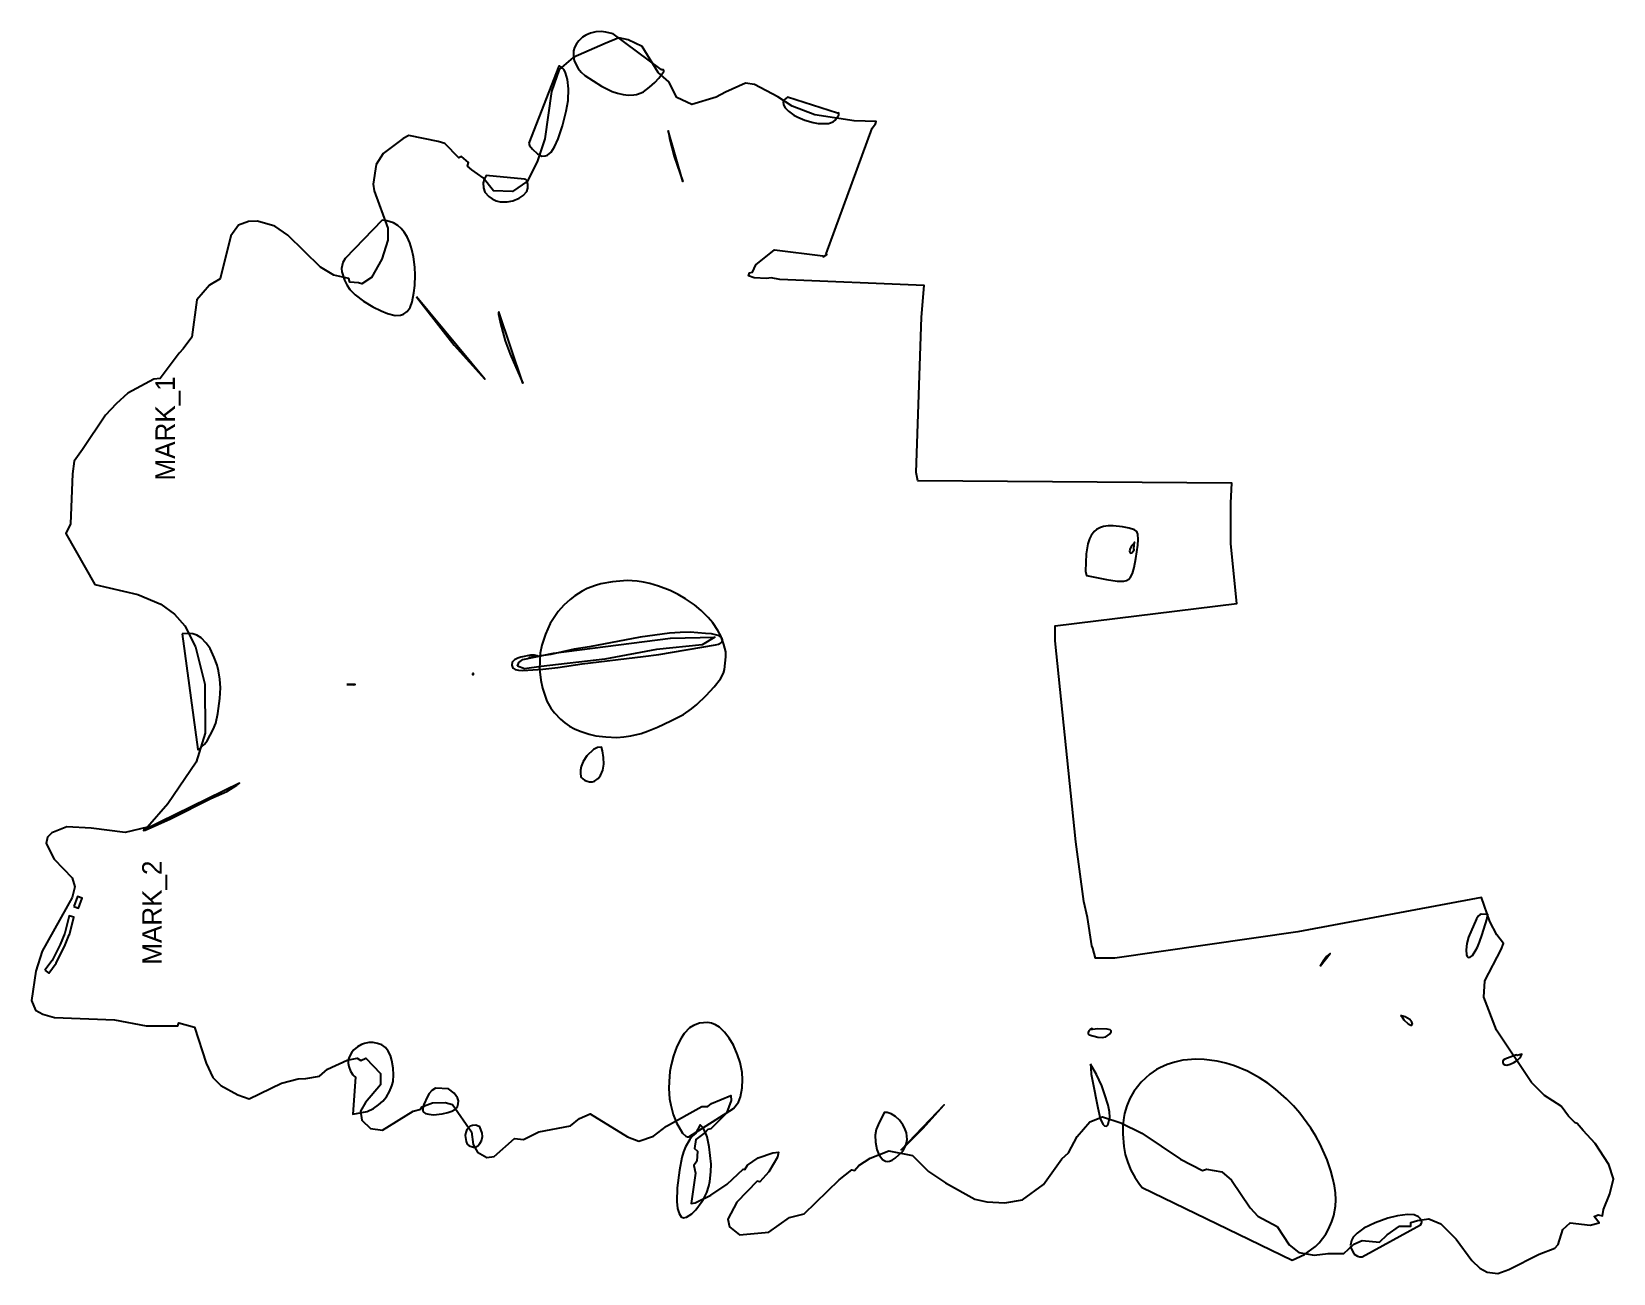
# Model space of a CAD drawing. Extents: x -3523 to -272, y 567 to 3119.
import ezdxf
from ezdxf.enums import TextEntityAlignment as Align

# ---------------------------------------------------------------- set-up
doc = ezdxf.new("R2010")
doc.units = 0

msp = doc.modelspace()

# ---------------------------------------------------------------- linework, layer by layer
at = {"layer": '1', "color": 7}
msp.add_lwpolyline([(-3522.7, 1127.5), (-3514.7, 1107.5), (-3499.5, 1099.5), (-3475.5, 1092.3), (-3352.6, 1087.8), (-3287.3, 1075.5), (-3222, 1075.4), (-3220, 1081.5), (-3187.7, 1072.5), (-3164.4, 998.6), (-3150.7, 969.1), (-3133.9, 953.1), (-3098.7, 933.9), (-3075.5, 925.1), (-3009.3, 957.7), (-2975.3, 966.7), (-2959.5, 967.5), (-2931.5, 972.3), (-2915, 986.2), (-2874.6, 1005.1), (-2853.9, 1009.3), (-2846, 1004.3), (-2836.2, 1009.2), (-2805.9, 977.2), (-2805.9, 954.5), (-2836.6, 917.7), (-2846.7, 900.3), (-2844.3, 881.9), (-2826.7, 864.3), (-2801.9, 861.1), (-2738.8, 900.3), (-2722.7, 904.3), (-2721.1, 909.2), (-2698.7, 917), (-2672.9, 917.9), (-2657.7, 913.8), (-2619, 857.8), (-2615.7, 831.4), (-2606.7, 815.5), (-2587.5, 805.1), (-2572.1, 806.6), (-2530.3, 843.7), (-2512.2, 842), (-2480.3, 857.9), (-2415.2, 869.8), (-2396.8, 885.1), (-2375.3, 894.5), (-2297.9, 847.5), (-2274.7, 838.7), (-2245.1, 848.6), (-2218.3, 869.5), (-2145.2, 909.9), (-2133.1, 909.9), (-2125.3, 916), (-2086.2, 932.5), (-2084.9, 922.1), (-2094.9, 896.1), (-2127.1, 863.9), (-2133.2, 862.7), (-2138.7, 856.3), (-2157.9, 842), (-2160.3, 823.5), (-2154.1, 818.2), (-2155.5, 797.1), (-2162.2, 788.6), (-2158.2, 772.6), (-2167.5, 710.5), (-2159.2, 712), (-2127.3, 727.4), (-2093.5, 749.9), (-2060.5, 781.1), (-2057.4, 780.3), (-2051.4, 789.2), (-2029.7, 804.4), (-1999.9, 814.4), (-1987.6, 815.9), (-1989.7, 805.6), (-2008, 775.6), (-2026.5, 754.8), (-2032, 756.3), (-2073.9, 713.1), (-2092.3, 677.9), (-2088.3, 662.7), (-2068.3, 645.9), (-2008.1, 651.3), (-1965.4, 681.3), (-1935.1, 689.3), (-1863.4, 758.8), (-1837.3, 779.8), (-1831.5, 777.9), (-1822.6, 788.4), (-1799.9, 803.5), (-1761.4, 818.9), (-1712.3, 809.1), (-1679.5, 776.3), (-1645.1, 753.1), (-1584.3, 719.5), (-1559.5, 713.9), (-1522.6, 711.9), (-1486.7, 717.9), (-1443.5, 749.1), (-1405.4, 802.1), (-1392, 814.3), (-1374.2, 848.3), (-1348.3, 877.9), (-1322.3, 888.3), (-1284.3, 876.3), (-1241.4, 854.9), (-1161.9, 801.1), (-1116.3, 777.9), (-1108.3, 781.1), (-1077.1, 775.3), (-1056.9, 758.4), (-1018.7, 701.1), (-1002.7, 684.3), (-963.1, 663.1), (-938.7, 625.1), (-918.7, 609.9), (-887.4, 603.9), (-858.7, 607.5), (-825.9, 607.5), (-805.9, 626.7), (-788.2, 634.3), (-753.1, 630.7), (-736.9, 646), (-711.8, 663.5), (-688.3, 663.5), (-688.2, 671.2), (-674.6, 675.5), (-651.5, 678.7), (-626.8, 668.4), (-595.2, 636.8), (-563.5, 593.1), (-546.7, 577.1), (-531.5, 569.1), (-509.9, 566.7), (-486.9, 575), (-425.1, 605.9), (-392.3, 618.7), (-385.9, 625.9), (-376.4, 657.1), (-361.3, 670.7), (-319.7, 665.9), (-301.2, 670.5), (-311.8, 683.4), (-303.6, 686.7), (-294.8, 685.1), (-292.3, 698.1), (-279.5, 729.9), (-272.3, 761.1), (-281.9, 790.7), (-309.9, 833.9), (-334.7, 860.3), (-346.5, 875), (-350.8, 876.3), (-364.3, 889.9), (-379.5, 910.7), (-413.7, 932.1), (-440.3, 958.7), (-512.5, 1066.9), (-538.3, 1134.2), (-536.7, 1168), (-502.8, 1232.2), (-498.2, 1245), (-511.5, 1262.8), (-525.9, 1289.9), (-543.5, 1339.2), (-920.8, 1268.5), (-1297.1, 1214.7), (-1336.5, 1214.7), (-1341.9, 1234.8), (-1344.1, 1240.2), (-1353.1, 1297.9), (-1360.5, 1331.2), (-1377.1, 1453.9), (-1419.5, 1866.5), (-1419.6, 1897.5), (-1046.4, 1943.2), (-1058.7, 2065.9), (-1058.7, 2150.7), (-1056.2, 2190.8), (-1701.4, 2195.6), (-1705.3, 2212.8), (-1694.4, 2531.9), (-1688.6, 2596.7), (-1985.2, 2609.6), (-2002.7, 2613.1), (-2012.3, 2611.5), (-2037.8, 2613.1), (-2049.9, 2617.1), (-2047.4, 2622.8), (-2041.1, 2624.3), (-2034.6, 2639.8), (-1996.2, 2670.5), (-1896.5, 2657.8), (-1895.9, 2656), (-1888.4, 2660.6), (-1889.7, 2662), (-1836.3, 2808.3), (-1795.5, 2920.3), (-1788.3, 2929.3), (-1787.2, 2934.3), (-1832.5, 2935.5), (-1913, 2948.1), (-1959.7, 2965.8), (-1989.1, 2984.5), (-2037.2, 3010.2), (-2055.5, 3013.1), (-2097.1, 2994.7), (-2116.2, 2983.8), (-2165.9, 2969.3), (-2197.1, 2983.5), (-2213.1, 3015.5), (-2235.3, 3034.5), (-2268.3, 3088.3), (-2297.1, 3101.9), (-2316.3, 3105.9), (-2344.3, 3094.7), (-2410.1, 3065.4), (-2438.7, 3041.1), (-2454.6, 2995.6), (-2468.3, 2898.7), (-2482.9, 2853.6), (-2503.9, 2811.5), (-2534.8, 2790.1), (-2573.3, 2791.8), (-2594.7, 2818.4), (-2617.9, 2834.7), (-2626.7, 2842.6), (-2625.1, 2849.9), (-2639.5, 2861.9), (-2645.1, 2859.5), (-2673.4, 2889.1), (-2687.5, 2893.1), (-2747.5, 2905.1), (-2759.5, 2899.5), (-2800.3, 2868.3), (-2814.7, 2845.9), (-2821.1, 2805.1), (-2818.7, 2791.9), (-2790.7, 2714.9), (-2790.7, 2690.3), (-2803, 2651.4), (-2824.1, 2613.2), (-2844.3, 2600.6), (-2850.7, 2602.7), (-2869, 2603.8), (-2870.8, 2611.6), (-2901.9, 2618.5), (-2929.4, 2634.4), (-2996.3, 2700.3), (-3022.7, 2718.7), (-3058.7, 2729.1), (-3077.1, 2728.3), (-3097.9, 2721.1), (-3113.2, 2699.2), (-3135.4, 2610.5), (-3157.1, 2597.9), (-3183.5, 2567.5), (-3193.7, 2490.8), (-3211.5, 2466.7), (-3219.5, 2457.9), (-3258.8, 2405.6), (-3271.6, 2404.7), (-3325.1, 2375.5), (-3349.1, 2353.9), (-3371.1, 2330.6), (-3417.9, 2260.3), (-3435.3, 2236), (-3438.9, 2209.7), (-3442.6, 2107.1), (-3452.5, 2087.2), (-3392.6, 1982.4), (-3304.4, 1961.8), (-3257.2, 1941.8), (-3229.2, 1921.6), (-3207.9, 1897.9), (-3186.3, 1854.7), (-3167, 1777.4), (-3165.8, 1676.8), (-3184.5, 1617.7), (-3243.1, 1531.9), (-3284.3, 1483.8), (-3330.5, 1472.8), (-3400.3, 1481.5), (-3450.7, 1484.3), (-3481.1, 1472.3), (-3489.9, 1463.5), (-3493.1, 1449.9), (-3476.3, 1417.9), (-3439.1, 1379.7), (-3433.8, 1361), (-3439.1, 1339.5), (-3501.1, 1229.1), (-3513.9, 1187.5)], close=True, dxfattribs=at)
at = {"layer": '11', "color": 7}
msp.add_lwpolyline([(-2524.3, 1814.8), (-2521.8, 1822.1), (-2513.4, 1828.5), (-2450.5, 1841.5), (-2210, 1872.3), (-2118.7, 1874.5), (-2144.6, 1858.8), (-2238.9, 1848.9), (-2344.9, 1829.1), (-2475.5, 1813.9), (-2509.8, 1809.2)], close=True, dxfattribs=at)
at = {"layer": '51', "color": 7}
for points in [[(-2213, 946.7), (-2211.7, 925.6), (-2209.1, 912.1), (-2204.2, 892.9), (-2197.3, 876.1), (-2185.1, 855.2), (-2178.7, 848.8), (-2174.9, 847.1), (-2172.3, 847.3), (-2080.2, 905.8), (-2070.1, 918.3), (-2065.8, 929.3), (-2062.7, 947.9), (-2061.9, 965.4), (-2062.8, 979.6), (-2066.9, 999.9), (-2071.9, 1015.7), (-2080.6, 1036), (-2089, 1050), (-2098.6, 1062.5), (-2109.4, 1072.6), (-2117.5, 1077.7), (-2125.8, 1081.2), (-2133.7, 1082.6), (-2150.3, 1080.8), (-2162.4, 1076.3), (-2170.6, 1071.2), (-2181.6, 1059.8), (-2188.1, 1050), (-2196.9, 1032.7), (-2203.7, 1014), (-2208.6, 995), (-2211, 981.7), (-2212.8, 960.9)], [(-1280.6, 853.2), (-1278.6, 827.7), (-1275.4, 811), (-1270.4, 794.8), (-1263.8, 779.1), (-1255.7, 764.1), (-1246.4, 750), (-1240.7, 743.2), (-932.3, 594.1), (-907.2, 605.5), (-884.5, 622.2), (-876.8, 629.7), (-869.8, 638.2), (-863.3, 647.4), (-857.5, 657.4), (-850.7, 673.6), (-846.7, 685.4), (-843.3, 704.5), (-842.8, 718.1), (-843.5, 732.2), (-845.4, 746.9), (-848.7, 762), (-852.6, 777.2), (-860.4, 800.4), (-875.1, 832.4), (-884, 848.6), (-894.2, 864.9), (-916.8, 896), (-929.9, 911.1), (-944.1, 925.6), (-966.5, 945.3), (-982.6, 957.5), (-999.2, 968.5), (-1024.3, 982.3), (-1050.6, 993.2), (-1068.7, 998.9), (-1086.6, 1003.1), (-1113.5, 1006.6), (-1131.2, 1006.9), (-1147.5, 1005.8), (-1156.8, 1004.6), (-1173.3, 1001), (-1189.1, 995.9), (-1204.1, 989.3), (-1211.3, 985.5), (-1224.8, 976.4), (-1243, 959.9), (-1257.9, 940.7), (-1265.8, 926.3), (-1272.2, 911), (-1276.9, 895.2), (-1278.5, 886.9), (-1280.6, 870.6)]]:
    msp.add_lwpolyline(points, close=True, dxfattribs=at)
at = {"layer": '52', "color": 7}
for points in [[(-2409.4, 3067.2), (-2408.1, 3059.6), (-2404.6, 3051.6), (-2399.8, 3043.3), (-2393.4, 3035.5), (-2385.9, 3028.5), (-2351.7, 3006.9), (-2340.9, 3001), (-2329.8, 2996.1), (-2318.6, 2992.4), (-2307.2, 2989.7), (-2296, 2988.5), (-2285.2, 2988.9), (-2280, 2989.7), (-2270.1, 2993), (-2265.5, 2995.4), (-2252.7, 3004.7), (-2242.2, 3014), (-2233.9, 3023.3), (-2223.8, 3037.2), (-2223.4, 3038.9), (-2224.4, 3040.2), (-2227.4, 3040.4), (-2228.8, 3041.3), (-2327.7, 3114.3), (-2342.5, 3117.9), (-2352.6, 3118.8), (-2363.3, 3118.3), (-2374, 3115.8), (-2384.1, 3111.5), (-2390.4, 3107.5), (-2398.5, 3099.9), (-2403.3, 3093.5), (-2406.9, 3086.3), (-2408.9, 3079.1)], [(-2214.9, 2915.9), (-2211.9, 2899.3), (-2202, 2862), (-2184.7, 2810.8), (-2214.5, 2915.4)], [(-2731.8, 2573.6), (-2666.9, 2490), (-2654.1, 2474.7), (-2591.7, 2404.4)], [(-2563.3, 2541.9), (-2563.2, 2538.3), (-2559.3, 2518.8), (-2549.4, 2483.3), (-2539.6, 2456.1), (-2513, 2396.6), (-2562.6, 2542.9)], [(-1356.9, 2010), (-1355.3, 2001.3), (-1314.1, 1992.7), (-1291.7, 1989.4), (-1278.6, 1989.5), (-1272.8, 1991), (-1268.3, 1993.8), (-1264.7, 1997.8), (-1260.7, 2005.3), (-1256.8, 2017.8), (-1253.4, 2035.8), (-1249.4, 2063.2), (-1248.5, 2075.1), (-1249.3, 2086.1), (-1251.6, 2091.2), (-1256.6, 2094.9), (-1267.2, 2098.6), (-1281.1, 2101.3), (-1300.5, 2103.3), (-1310.5, 2103.1), (-1320.2, 2101.8), (-1326.3, 2099.9), (-1334.6, 2095.4), (-1339.3, 2091.2), (-1345.2, 2083.4), (-1348.6, 2076.7), (-1352.5, 2066.1), (-1355.5, 2045.3)], [(-2478.8, 1808.4), (-2476.2, 1786.1), (-2472.9, 1769.4), (-2464.2, 1742.7), (-2455.5, 1728.1), (-2448.3, 1718.7), (-2436.1, 1705.6), (-2427, 1698.2), (-2417.5, 1691.7), (-2406.9, 1685.8), (-2395.6, 1680.8), (-2376.8, 1674.7), (-2363.5, 1671.8), (-2342.5, 1669.2), (-2320.3, 1668.3), (-2305.8, 1669.1), (-2291.3, 1671.2), (-2270.3, 1676.4), (-2256.9, 1680.9), (-2236.7, 1689.2), (-2209.3, 1702), (-2183.5, 1715.6), (-2166.4, 1727.3), (-2155.7, 1736.1), (-2136.7, 1754.3), (-2120, 1772), (-2107.3, 1788.3), (-2101.2, 1800.1), (-2098.6, 1807.7), (-2096, 1833.6), (-2096.4, 1844.3), (-2100, 1859.2), (-2106.5, 1876.7), (-2112.8, 1888.2), (-2122.9, 1903.4), (-2132.8, 1915), (-2146.7, 1929.1), (-2160.4, 1940.5), (-2178.9, 1953.1), (-2194.4, 1962), (-2210.5, 1969.9), (-2234.6, 1979.3), (-2252.5, 1984.6), (-2265.2, 1987.3), (-2278.6, 1989.3), (-2298.6, 1990.4), (-2329.3, 1987.8), (-2352.9, 1983.8), (-2364.3, 1980.7), (-2381, 1974.1), (-2391.5, 1968.6), (-2406.4, 1959), (-2415.8, 1951.9), (-2428.8, 1939.9), (-2440.5, 1926.8), (-2456.9, 1902.6), (-2466.7, 1880.7), (-2474.2, 1857.8), (-2477.7, 1841.5)], [(-2616.7, 1799.6), (-2616.7, 1797.6), (-2614.7, 1797.6), (-2614.7, 1799.6)], [(-2874.7, 1777.1), (-2862.1, 1776), (-2857.7, 1777.1)], [(-2395.1, 1601.1), (-2395.1, 1594), (-2393.9, 1587.9), (-2392.8, 1586.1), (-2390.3, 1582.8), (-2386.9, 1580.4), (-2381, 1578), (-2376.1, 1577.2), (-2371.1, 1577.2), (-2366.3, 1578.3), (-2358.5, 1583.6), (-2353.7, 1590), (-2348.9, 1600.7), (-2346.9, 1613), (-2347.8, 1626.7), (-2349.9, 1640.5), (-2352, 1648), (-2360, 1647.6), (-2367.8, 1643.6), (-2381.9, 1630.4), (-2389.6, 1619), (-2393.7, 1608.8)], [(-3292.7, 1477.8), (-3292.6, 1476.7), (-3289.7, 1477.6), (-3237.6, 1501.1), (-3154.7, 1542.5), (-3121.7, 1557.4), (-3100.8, 1569.9), (-3095.7, 1574.3)], [(-3436, 1320.6), (-3426.6, 1317.2), (-3419, 1337.9), (-3428.4, 1341.3)], [(-3495.7, 1189.7), (-3487.7, 1183.8), (-3472.3, 1204.5), (-3472.1, 1204.9), (-3455, 1238.5), (-3455, 1238.7), (-3445.3, 1262.5), (-3445.2, 1262.8), (-3435.9, 1298.9), (-3445.5, 1301.4), (-3454.8, 1265.6), (-3464.1, 1242.8), (-3480.8, 1209.8)], [(-874.5, 1197.9), (-854.1, 1224.4), (-861.5, 1218.2), (-868.4, 1208.4)], [(-499.6, 999.8), (-498.6, 997.2), (-495.3, 995.1), (-491.4, 994.9), (-484.3, 996.7), (-476.8, 1000.2), (-469.5, 1004.8), (-464.6, 1009.4), (-462.5, 1012.1), (-460.2, 1017.3), (-469.7, 1014.8), (-470.9, 1015.7), (-473.1, 1015.5), (-495.2, 1007), (-498.5, 1004.8), (-499.4, 1002.9)], [(-1736.8, 819.6), (-1718.5, 837), (-1691.4, 864.6), (-1647.6, 913.3)], [(-1789.5, 850.8), (-1788.9, 836.5), (-1785.8, 821.5), (-1781.8, 811.2), (-1774.4, 800.9), (-1768.2, 797), (-1764.8, 796.5), (-1759.9, 797.2), (-1754.3, 799.6), (-1748.1, 803.3), (-1731.8, 818.7), (-1727.5, 826.5), (-1725.4, 832.3), (-1723.7, 841.6), (-1723.9, 848.4), (-1725.1, 855.3), (-1729, 865.5), (-1732.6, 872), (-1739.4, 881.3), (-1747.8, 889.3), (-1756.2, 894.9), (-1764.4, 897.6), (-1771, 897.3), (-1783.4, 872.3), (-1787.4, 862.4)]]:
    msp.add_lwpolyline(points, close=True, dxfattribs=at)
at = {"layer": '53', "color": 7}
for points in [[(-709.7, 1096.7), (-706.2, 1093), (-702.7, 1088.1), (-693.8, 1079.8), (-688.8, 1076.7), (-686.7, 1076.6), (-685.5, 1077.9), (-685.1, 1079.1), (-686.2, 1082.8), (-690.6, 1088.4), (-700.3, 1094.3)], [(-1346.7, 996.9), (-1345.9, 988.5), (-1345.2, 975.9), (-1343, 962.4), (-1331.9, 906.8), (-1326.8, 885), (-1321.6, 873.7), (-1317.9, 870.2), (-1314.2, 869.1), (-1311.8, 870.5), (-1310.2, 873.6), (-1306.9, 888), (-1307.8, 898.9), (-1310.5, 912.4), (-1317.7, 936), (-1323.8, 952.2), (-1334.6, 975.5)], [(-2631.8, 850), (-2630.1, 837.5), (-2627.7, 832.4), (-2623.5, 828.6), (-2614.8, 825.8), (-2610.7, 826.4), (-2605.5, 829), (-2601.6, 833.3), (-2598.6, 839), (-2596.5, 847.8), (-2596.8, 855.2), (-2601.7, 868.2), (-2609.9, 871.1), (-2617, 870.9), (-2621.4, 869.1), (-2628.2, 862.1), (-2630.7, 856.4)]]:
    msp.add_lwpolyline(points, close=True, dxfattribs=at)
at = {"layer": '54', "color": 7}
for points in [[(-2501.2, 2889.5), (-2499.4, 2885.1), (-2493.8, 2877.4), (-2483.2, 2867.5), (-2478.3, 2864.6), (-2474, 2863.1), (-2467.2, 2863.2), (-2462.9, 2864.7), (-2455.1, 2871.3), (-2448.3, 2882.1), (-2440.9, 2898.5), (-2432, 2925.1), (-2424.1, 2955.5), (-2420.4, 2977.4), (-2419.4, 3001.2), (-2421.3, 3020.3), (-2425.6, 3033.8), (-2428.6, 3040.1), (-2431, 3043.2), (-2437.1, 3047.5), (-2439.1, 3047.9)], [(-1978.5, 2974.2), (-1977.8, 2968.3), (-1973.9, 2962.5), (-1967.4, 2955.5), (-1956.4, 2947.1), (-1948.5, 2942.8), (-1933.5, 2937), (-1917, 2932.2), (-1906.7, 2930.3), (-1890.2, 2929.8), (-1885.1, 2930.3), (-1875.9, 2933.6), (-1871.3, 2937.1), (-1864.1, 2947.9), (-1864.2, 2951), (-1866.1, 2951.8), (-1866.6, 2951.3), (-1969.7, 2984.2), (-1976.4, 2978.6)], [(-2595, 2807.9), (-2594.4, 2797.8), (-2591.1, 2789.2), (-2583.2, 2780), (-2576.4, 2775), (-2568.4, 2771.1), (-2559.9, 2769), (-2545.6, 2769), (-2534, 2771.3), (-2521, 2776.3), (-2512.6, 2781.9), (-2505.4, 2790.1), (-2503.2, 2797.4), (-2503.1, 2805.4), (-2505.2, 2812.6), (-2507.3, 2814.8), (-2509.7, 2815.4), (-2588.6, 2823.2), (-2593.1, 2814.7)], [(-2885.8, 2632.1), (-2885.4, 2624.8), (-2879.6, 2607.9), (-2874.7, 2598.2), (-2868.7, 2589.1), (-2857.9, 2577.6), (-2841, 2564.9), (-2821.7, 2553.2), (-2804.7, 2544.7), (-2791.7, 2539.5), (-2775.4, 2535.6), (-2764.5, 2535.8), (-2758.4, 2537.8), (-2750.8, 2543.4), (-2744.9, 2552), (-2741, 2563.7), (-2737.2, 2582.1), (-2735.5, 2597), (-2734.6, 2618.2), (-2735.5, 2634.8), (-2738.2, 2656), (-2741.5, 2670.9), (-2745.7, 2684.6), (-2751, 2696.8), (-2756.9, 2706.6), (-2763.1, 2714.3), (-2770, 2720.1), (-2779.4, 2725.7), (-2792.5, 2729.9), (-2802.7, 2731.3), (-2878.6, 2652.8), (-2883, 2644.1), (-2884.9, 2638.3)], [(-1266.5, 2051.5), (-1266, 2048.5), (-1264.8, 2046.8), (-1262.1, 2047.8), (-1256.9, 2054), (-1257.6, 2056), (-1256.5, 2069.5), (-1257.7, 2066.5), (-1262.1, 2062.5), (-1265.4, 2056.7)], [(-3213.2, 1881.4), (-3181.5, 1643.1), (-3179.9, 1643.6), (-3167.6, 1654.4), (-3162.2, 1661.4), (-3149.5, 1684.6), (-3144.5, 1697.8), (-3139.9, 1717.7), (-3135.8, 1748), (-3134.8, 1770.3), (-3135.9, 1788), (-3138.5, 1805), (-3141.8, 1816.9), (-3147.4, 1832.7), (-3156.1, 1850.7), (-3163.8, 1861.9), (-3174.4, 1872.9), (-3183.2, 1878.3), (-3191.6, 1881.1), (-3197.4, 1882.1)], [(-2536.1, 1816.8), (-2534.8, 1812.7), (-2533.2, 1810.4), (-2529.3, 1807.8), (-2522.4, 1806.2), (-2513.3, 1806), (-2472.4, 1808.6), (-2441.7, 1812.1), (-2391.4, 1819.8), (-2265.8, 1834.3), (-2233.7, 1838.9), (-2117.7, 1858.3), (-2110.9, 1860.1), (-2106.4, 1862.6), (-2103.7, 1865.6), (-2102.7, 1868.7), (-2104.5, 1873), (-2107.8, 1875.7), (-2111.6, 1877.5), (-2125.4, 1881.2), (-2138.2, 1881.6), (-2169.7, 1884.4), (-2189.8, 1884), (-2211.7, 1882.4), (-2272.1, 1874.4), (-2376.1, 1854.7), (-2408.1, 1849.3), (-2455.5, 1838.6), (-2500.5, 1832.2), (-2483.3, 1835.9), (-2489.6, 1837.3), (-2497.6, 1837.4), (-2517.7, 1833.5), (-2523.8, 1831.4), (-2530.6, 1827.8), (-2535.2, 1822.9)], [(-574.7, 1231.5), (-574.1, 1221.2), (-573, 1218), (-570.8, 1216), (-566.4, 1216.7), (-562, 1220.2), (-556, 1228.6), (-551.4, 1237), (-547.1, 1247.2), (-541.9, 1263.2), (-532.5, 1294.3), (-530.2, 1304.1), (-544.1, 1304.7), (-546.7, 1303.9), (-549.5, 1301.5), (-553.5, 1295.1), (-569.8, 1257.4), (-573.3, 1244.4)], [(-2872.3, 998.7), (-2870.9, 991.8), (-2867.6, 982.5), (-2862.7, 975.1), (-2859.6, 971.8), (-2856.9, 970.1), (-2862.7, 894), (-2833.4, 899.1), (-2820.4, 905.5), (-2809.6, 913), (-2801, 920.5), (-2793.7, 929.8), (-2787.3, 940.6), (-2782.3, 951.9), (-2779.8, 961.3), (-2778.9, 974.9), (-2779.5, 988.4), (-2782.2, 1004.4), (-2785.5, 1014.4), (-2790.2, 1023.6), (-2795.7, 1030.9), (-2803.1, 1036.1), (-2812, 1039.3), (-2820.8, 1040.9), (-2829.6, 1040.9), (-2838.6, 1039.2), (-2844.8, 1037.1), (-2853.4, 1032.4), (-2860.7, 1026.3), (-2864.8, 1021.5), (-2870.5, 1010.8), (-2872.2, 1005)], [(-1351.7, 1061.7), (-1351.4, 1058.7), (-1349.2, 1057), (-1332, 1052.2), (-1322.5, 1051.6), (-1315.6, 1053.1), (-1307.7, 1058.2), (-1304.2, 1063.4), (-1304.4, 1065.5), (-1306.3, 1067.1), (-1312.6, 1068.4), (-1332, 1069), (-1348.2, 1067.3), (-1350.3, 1065)], [(-1347.7, 1067.9), (-1343.2, 1070.1), (-1347.4, 1068.2)], [(-2718.8, 900.5), (-2717.5, 897.9), (-2713.1, 895.3), (-2706.3, 893.6), (-2696.6, 892.8), (-2679.4, 894.4), (-2667.6, 897.1), (-2659.4, 900), (-2653.2, 903.6), (-2649.8, 906.8), (-2647.8, 909.8), (-2645.9, 915.2), (-2645.7, 921.2), (-2647.3, 927.2), (-2654.1, 936.8), (-2666.4, 946.3), (-2692.8, 947.7), (-2700.6, 942.4), (-2705.9, 936.7), (-2709.4, 930.5), (-2716.5, 914.1), (-2718.6, 906.5)], [(-2196.6, 714.5), (-2195.2, 700.3), (-2192.3, 689.7), (-2187.8, 682.9), (-2183.5, 680.9), (-2177.2, 682), (-2165.9, 689.2), (-2157.7, 697.6), (-2144.8, 714.8), (-2142.5, 717.9), (-2135.4, 733), (-2131.3, 746.1), (-2129.3, 755.4), (-2126.8, 775.5), (-2126.4, 791.1), (-2130.2, 826.8), (-2134.6, 847.1), (-2138.4, 857.9), (-2143.7, 866.7), (-2148.8, 872.1), (-2158.4, 854.4), (-2164.5, 849.1), (-2170.3, 842.1), (-2178.9, 826.7), (-2183, 816.6), (-2186.5, 805), (-2191.7, 779.1), (-2196.1, 742.8)], [(-812.7, 624.5), (-811.3, 617.7), (-804.8, 606.1), (-798.2, 601.9), (-793.5, 600.8), (-788.2, 600.8), (-668.5, 666.8), (-666.3, 669.8), (-666.1, 672.3), (-668.4, 678.8), (-672.8, 683.1), (-681.7, 687.1), (-695.2, 687.8), (-716.1, 685.3), (-736, 679.9), (-761.5, 670.9), (-785, 659.3), (-798.9, 649.5), (-806.9, 641.3), (-810.7, 634.5)]]:
    msp.add_lwpolyline(points, close=True, dxfattribs=at)

# ---------------------------------------------------------------- texts
at = {"layer": '72', "color": 3}
for s, p in [('MARK_1', (-3216.3, 2196.3)), ('MARK_2', (-3243.5, 1201.1))]:
    msp.add_text(s, height=40, rotation=90, dxfattribs=at).set_placement(p, align=Align.BOTTOM_LEFT)

doc.saveas('drawing.dxf')
